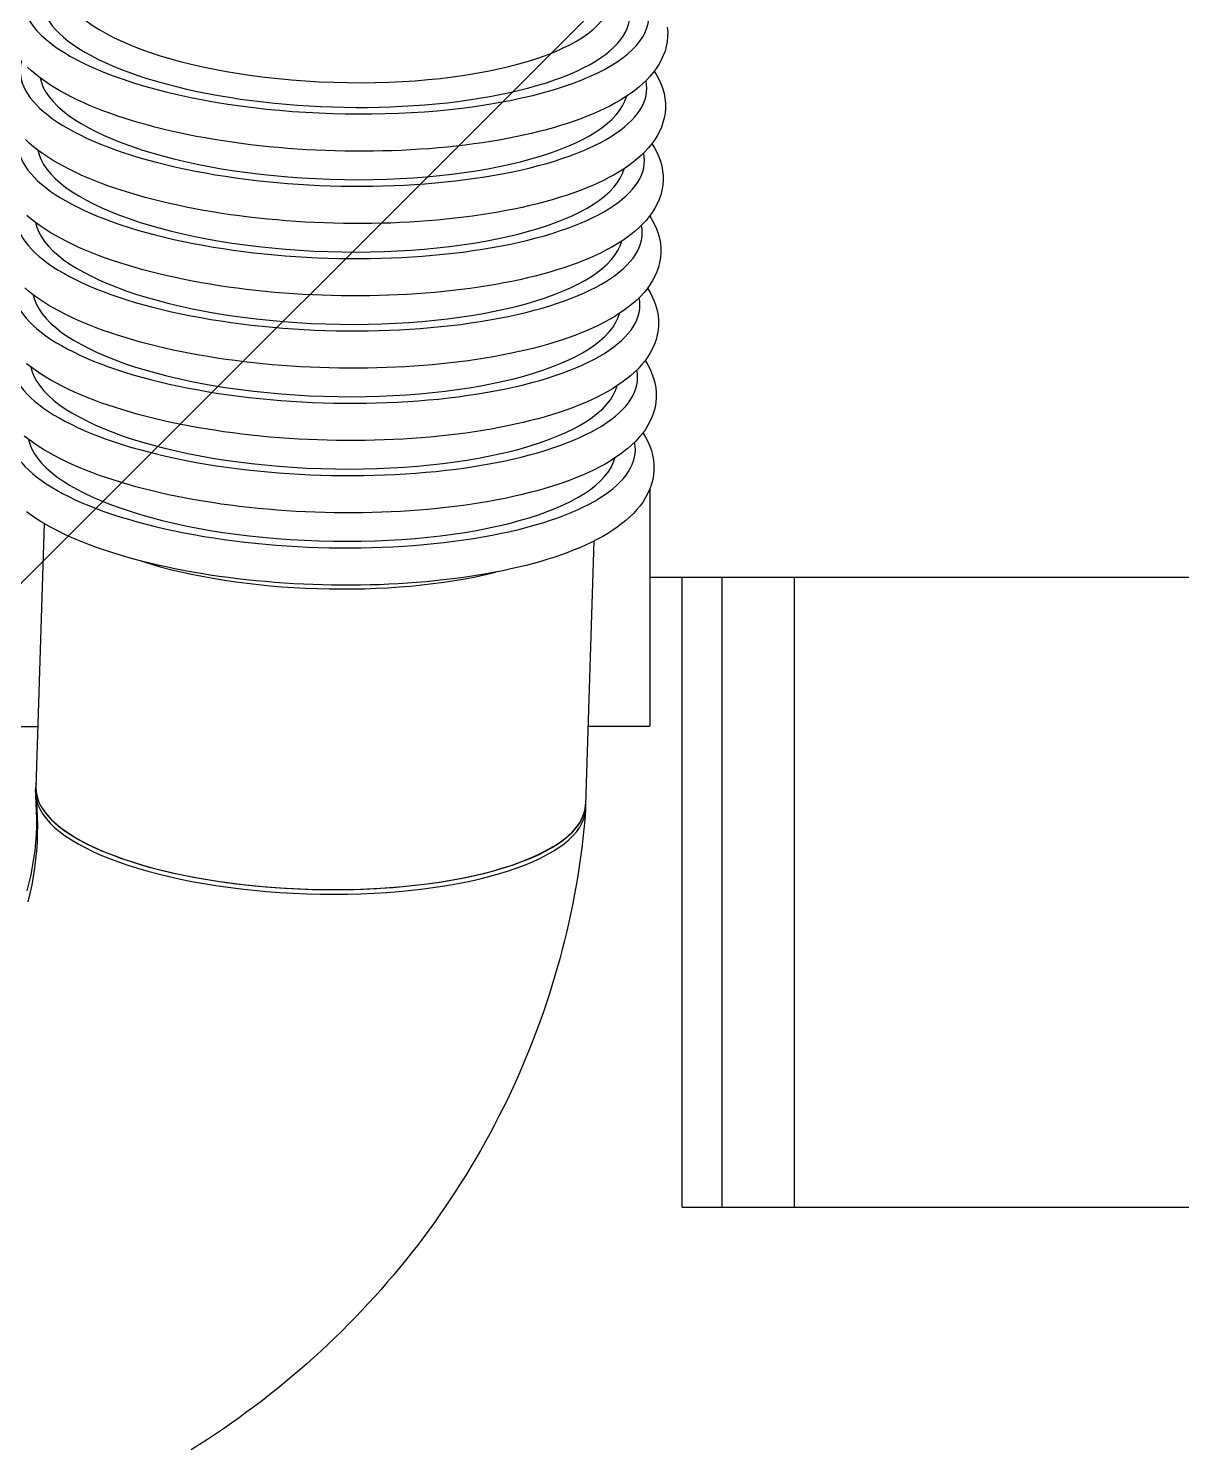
# Model space of a CAD drawing. Header units: millimetres. Extents: x 1084702 to 1166801, y 36632 to 124519.
# Drawn here: x 1103596.7 to 1103836.4, y 47337.5 to 47632.4 of the extents above; entities that cross this region are included whole.
import ezdxf

# ---------------------------------------------------------------- set-up
doc = ezdxf.new("R2010")
doc.units = ezdxf.units.MM
doc.header["$LTSCALE"] = 250
doc.layers.get('0').update_dxf_attribs({"color": 255})
doc.layers.add('%posline', color=240, linetype='Continuous')
doc.layers.add('%symbol', color=1, linetype='Continuous')
doc.styles.add('ROMANS', font='ROMANS.shx', dxfattribs={"height": 100})
doc.dimstyles.new('dott', dxfattribs={"dimscale": 100, "dimtxt": 150, "dimasz": 0.01, "dimexe": 0.5, "dimexo": 1, "dimgap": 1, "dimtad": 1, "dimdsep": 46, "dimtxsty": 'ROMANS', "dimcen": 1.5, "dimclrd": 1, "dimclre": 1, "dimclrt": 2, "dimazin": 2, "dimtfac": 1, "dimtmove": 2, "dimatfit": 3, "dimldrblk": 'DOT', "dimfxl": 1, "dimtvp": 100, "dimtolj": 1, "dimarcsym": 0})

# ---------------------------------------------------------------- blocks, each defined once
blk = doc.blocks.new('_Dot')
at = {"color": 0, "linetype": 'ByBlock', "lineweight": -2}
blk.add_line((-0.5, 0), (-1, 0), dxfattribs=at)
at = {"color": 0, "linetype": 'ByBlock', "const_width": 0.5}
blk.add_lwpolyline([(-0.25, 0, 1), (0.25, 0, 1)], format="xyb", close=True, dxfattribs=at)
blk = doc.blocks.new('GENERATOR-CENTER')
for p, q in [((-1088.33, -199.64), (-1088.25, -200.65)), ((-1088.36, -202.67), (-1088.54, -203.66)), ((-1088.26, -201.66), (-1088.36, -202.67)), ((-1088.25, -200.65), (-1088.26, -201.66)), ((-1089.16, -205.59), (-1089.58, -206.51)), ((-1088.81, -204.64), (-1089.16, -205.59)), ((-1088.54, -203.66), (-1088.81, -204.64)), ((-1220.48, -208.75), (-1221.3, -208)), ((-1219.61, -209.49), (-1220.48, -208.75)), ((-1091.24, -209.09), (-1091.91, -209.89)), ((-1090.63, -208.26), (-1091.24, -209.09)), ((-1091.05, -208.84), (-1090.5, -209.72)), ((-1090.07, -207.4), (-1090.63, -208.26)), ((-1089.58, -206.51), (-1090.07, -207.4)), ((-1218.69, -210.21), (-1219.61, -209.49)), ((-1217.73, -210.9), (-1218.69, -210.21)), ((-1216.72, -211.59), (-1217.73, -210.9)), ((-1215.66, -212.25), (-1216.72, -211.59)), ((-1214.56, -212.9), (-1215.66, -212.25)), ((-1094.24, -212.13), (-1095.11, -212.83)), ((-1093.41, -211.41), (-1094.24, -212.13)), ((-1092.63, -210.66), (-1093.41, -211.41)), ((-1091.91, -209.89), (-1092.63, -210.66)), ((-1090.5, -209.72), (-1090.02, -210.63)), ((-1090.02, -210.63), (-1089.61, -211.56)), ((-1089.61, -211.56), (-1089.27, -212.51)), ((-1213.41, -213.54), (-1214.56, -212.9)), ((-1212.22, -214.16), (-1213.41, -213.54)), ((-1210.99, -214.77), (-1212.22, -214.16)), ((-1209.71, -215.36), (-1210.99, -214.77)), ((-1098.01, -214.79), (-1099.07, -215.4)), ((-1097, -214.16), (-1098.01, -214.79)), ((-1096.03, -213.5), (-1097, -214.16)), ((-1095.11, -212.83), (-1096.03, -213.5)), ((-1089.27, -212.51), (-1089.01, -213.49)), ((-1089.01, -213.49), (-1088.83, -214.48)), ((-1088.83, -214.48), (-1088.74, -215.49)), ((-1208.39, -215.94), (-1209.71, -215.36)), ((-1207.04, -216.5), (-1208.39, -215.94)), ((-1205.64, -217.04), (-1207.04, -216.5)), ((-1204.2, -217.58), (-1205.64, -217.04)), ((-1202.73, -218.09), (-1204.2, -217.58)), ((-1201.22, -218.59), (-1202.73, -218.09)), ((-1105.02, -218.2), (-1106.33, -218.71)), ((-1103.74, -217.68), (-1105.02, -218.2)), ((-1102.51, -217.14), (-1103.74, -217.68)), ((-1101.32, -216.58), (-1102.51, -217.14)), ((-1100.17, -216), (-1101.32, -216.58)), ((-1099.07, -215.4), (-1100.17, -216)), ((-1088.81, -217.52), (-1088.98, -218.51)), ((-1088.73, -216.51), (-1088.81, -217.52)), ((-1088.74, -215.49), (-1088.73, -216.51)), ((-1199.67, -219.08), (-1201.22, -218.59)), ((-1198.09, -219.55), (-1199.67, -219.08)), ((-1196.47, -220), (-1198.09, -219.55)), ((-1194.83, -220.44), (-1196.47, -220)), ((-1193.15, -220.86), (-1194.83, -220.44)), ((-1191.44, -221.27), (-1193.15, -220.86)), ((-1113.5, -220.99), (-1115.05, -221.39)), ((-1112, -220.57), (-1113.5, -220.99)), ((-1110.52, -220.13), (-1112, -220.57)), ((-1109.09, -219.67), (-1110.52, -220.13)), ((-1107.69, -219.2), (-1109.09, -219.67)), ((-1106.33, -218.71), (-1107.69, -219.2)), ((-1089.57, -220.45), (-1089.98, -221.38)), ((-1089.23, -219.49), (-1089.57, -220.45)), ((-1088.98, -218.51), (-1089.23, -219.49)), ((-1220.94, -223.81), (-1221.76, -223.05)), ((-1220.07, -224.54), (-1220.94, -223.81)), ((-1189.71, -221.65), (-1191.44, -221.27)), ((-1187.95, -222.02), (-1189.71, -221.65)), ((-1186.16, -222.37), (-1187.95, -222.02)), ((-1184.35, -222.71), (-1186.16, -222.37)), ((-1182.51, -223.02), (-1184.35, -222.71)), ((-1180.66, -223.32), (-1182.51, -223.02)), ((-1178.78, -223.6), (-1180.66, -223.32)), ((-1176.89, -223.86), (-1178.78, -223.6)), ((-1174.98, -224.1), (-1176.89, -223.86)), ((-1173.06, -224.32), (-1174.98, -224.1)), ((-1128.54, -223.95), (-1130.35, -224.18)), ((-1126.76, -223.69), (-1128.54, -223.95)), ((-1125, -223.42), (-1126.76, -223.69)), ((-1123.27, -223.13), (-1125, -223.42)), ((-1121.56, -222.82), (-1123.27, -223.13)), ((-1119.89, -222.49), (-1121.56, -222.82)), ((-1118.24, -222.14), (-1119.89, -222.49)), ((-1116.63, -221.77), (-1118.24, -222.14)), ((-1115.05, -221.39), (-1116.63, -221.77)), ((-1091.6, -223.98), (-1092.26, -224.79)), ((-1091, -223.15), (-1091.6, -223.98)), ((-1091.52, -223.88), (-1090.98, -224.76)), ((-1090.45, -222.28), (-1091, -223.15)), ((-1089.98, -221.38), (-1090.45, -222.28)), ((-1219.15, -225.26), (-1220.07, -224.54)), ((-1218.18, -225.96), (-1219.15, -225.26)), ((-1217.16, -226.64), (-1218.18, -225.96)), ((-1216.1, -227.31), (-1217.16, -226.64)), ((-1171.13, -224.53), (-1173.06, -224.32)), ((-1169.18, -224.71), (-1171.13, -224.53)), ((-1167.22, -224.87), (-1169.18, -224.71)), ((-1165.26, -225.02), (-1167.22, -224.87)), ((-1163.28, -225.14), (-1165.26, -225.02)), ((-1161.31, -225.25), (-1163.28, -225.14)), ((-1159.33, -225.33), (-1161.31, -225.25)), ((-1157.34, -225.39), (-1159.33, -225.33)), ((-1155.36, -225.44), (-1157.34, -225.39)), ((-1153.38, -225.46), (-1155.36, -225.44)), ((-1151.41, -225.47), (-1153.38, -225.46)), ((-1149.43, -225.45), (-1151.41, -225.47)), ((-1147.47, -225.41), (-1149.43, -225.45)), ((-1145.51, -225.36), (-1147.47, -225.41)), ((-1143.57, -225.28), (-1145.51, -225.36)), ((-1141.63, -225.18), (-1143.57, -225.28)), ((-1139.71, -225.06), (-1141.63, -225.18)), ((-1137.8, -224.93), (-1139.71, -225.06)), ((-1135.91, -224.77), (-1137.8, -224.93)), ((-1134.04, -224.59), (-1135.91, -224.77)), ((-1132.19, -224.4), (-1134.04, -224.59)), ((-1130.35, -224.18), (-1132.19, -224.4)), ((-1094.57, -227.05), (-1095.43, -227.75)), ((-1093.75, -226.32), (-1094.57, -227.05)), ((-1092.98, -225.57), (-1093.75, -226.32)), ((-1092.26, -224.79), (-1092.98, -225.57)), ((-1090.98, -224.76), (-1090.5, -225.66)), ((-1090.5, -225.66), (-1090.09, -226.6)), ((-1090.09, -226.6), (-1089.75, -227.55)), ((-1215, -227.96), (-1216.1, -227.31)), ((-1213.85, -228.6), (-1215, -227.96)), ((-1212.66, -229.22), (-1213.85, -228.6)), ((-1211.42, -229.83), (-1212.66, -229.22)), ((-1210.14, -230.42), (-1211.42, -229.83)), ((-1098.32, -229.73), (-1099.37, -230.34)), ((-1097.31, -229.09), (-1098.32, -229.73)), ((-1096.35, -228.43), (-1097.31, -229.09)), ((-1095.43, -227.75), (-1096.35, -228.43)), ((-1089.75, -227.55), (-1089.49, -228.53)), ((-1089.49, -228.53), (-1089.31, -229.52)), ((-1089.31, -229.52), (-1089.21, -230.53)), ((-1208.82, -231), (-1210.14, -230.42)), ((-1207.46, -231.56), (-1208.82, -231)), ((-1206.05, -232.11), (-1207.46, -231.56)), ((-1204.61, -232.64), (-1206.05, -232.11)), ((-1203.13, -233.16), (-1204.61, -232.64)), ((-1104.03, -232.63), (-1105.3, -233.16)), ((-1102.8, -232.09), (-1104.03, -232.63)), ((-1101.61, -231.53), (-1102.8, -232.09)), ((-1100.47, -230.94), (-1101.61, -231.53)), ((-1099.37, -230.34), (-1100.47, -230.94)), ((-1089.29, -232.55), (-1089.46, -233.55)), ((-1089.21, -231.54), (-1089.29, -232.55)), ((-1089.21, -230.53), (-1089.21, -231.54)), ((-1201.62, -233.66), (-1203.13, -233.16)), ((-1200.07, -234.14), (-1201.62, -233.66)), ((-1198.48, -234.61), (-1200.07, -234.14)), ((-1196.86, -235.07), (-1198.48, -234.61)), ((-1195.21, -235.5), (-1196.86, -235.07)), ((-1193.53, -235.92), (-1195.21, -235.5)), ((-1112.26, -235.54), (-1113.77, -235.97)), ((-1110.79, -235.1), (-1112.26, -235.54)), ((-1109.36, -234.64), (-1110.79, -235.1)), ((-1107.96, -234.17), (-1109.36, -234.64)), ((-1106.61, -233.67), (-1107.96, -234.17)), ((-1105.3, -233.16), (-1106.61, -233.67)), ((-1090.04, -235.49), (-1090.45, -236.42)), ((-1089.71, -234.53), (-1090.04, -235.49)), ((-1089.46, -233.55), (-1089.71, -234.53)), ((-1220.54, -239.58), (-1221.42, -238.84)), ((-1191.82, -236.33), (-1193.53, -235.92)), ((-1190.07, -236.71), (-1191.82, -236.33)), ((-1188.31, -237.08), (-1190.07, -236.71)), ((-1186.52, -237.43), (-1188.31, -237.08)), ((-1184.7, -237.77), (-1186.52, -237.43)), ((-1182.86, -238.08), (-1184.7, -237.77)), ((-1181, -238.38), (-1182.86, -238.08)), ((-1179.12, -238.66), (-1181, -238.38)), ((-1177.23, -238.92), (-1179.12, -238.66)), ((-1127.01, -238.7), (-1128.8, -238.95)), ((-1125.25, -238.42), (-1127.01, -238.7)), ((-1123.52, -238.13), (-1125.25, -238.42)), ((-1121.82, -237.81), (-1123.52, -238.13)), ((-1120.14, -237.48), (-1121.82, -237.81)), ((-1118.5, -237.13), (-1120.14, -237.48)), ((-1116.89, -236.76), (-1118.5, -237.13)), ((-1115.31, -236.37), (-1116.89, -236.76)), ((-1113.77, -235.97), (-1115.31, -236.37)), ((-1091.47, -238.18), (-1092.08, -239.02)), ((-1090.93, -237.32), (-1091.47, -238.18)), ((-1090.45, -236.42), (-1090.93, -237.32)), ((-1219.62, -240.3), (-1220.54, -239.58)), ((-1218.66, -241), (-1219.62, -240.3)), ((-1217.64, -241.68), (-1218.66, -241)), ((-1216.58, -242.35), (-1217.64, -241.68)), ((-1175.31, -239.16), (-1177.23, -238.92)), ((-1173.38, -239.38), (-1175.31, -239.16)), ((-1171.44, -239.58), (-1173.38, -239.38)), ((-1169.49, -239.76), (-1171.44, -239.58)), ((-1167.53, -239.92), (-1169.49, -239.76)), ((-1165.56, -240.07), (-1167.53, -239.92)), ((-1163.58, -240.19), (-1165.56, -240.07)), ((-1161.6, -240.29), (-1163.58, -240.19)), ((-1159.62, -240.37), (-1161.6, -240.29)), ((-1157.63, -240.44), (-1159.62, -240.37)), ((-1155.65, -240.48), (-1157.63, -240.44)), ((-1153.66, -240.5), (-1155.65, -240.48)), ((-1151.68, -240.5), (-1153.66, -240.5)), ((-1149.71, -240.48), (-1151.68, -240.5)), ((-1147.74, -240.45), (-1149.71, -240.48)), ((-1145.78, -240.39), (-1147.74, -240.45)), ((-1143.83, -240.31), (-1145.78, -240.39)), ((-1141.9, -240.21), (-1143.83, -240.31)), ((-1139.97, -240.09), (-1141.9, -240.21)), ((-1138.06, -239.95), (-1139.97, -240.09)), ((-1136.17, -239.79), (-1138.06, -239.95)), ((-1134.3, -239.61), (-1136.17, -239.79)), ((-1132.44, -239.41), (-1134.3, -239.61)), ((-1130.61, -239.19), (-1132.44, -239.41)), ((-1128.8, -238.95), (-1130.61, -239.19)), ((-1094.23, -241.36), (-1095.04, -242.09)), ((-1093.46, -240.61), (-1094.23, -241.36)), ((-1092.74, -239.83), (-1093.46, -240.61)), ((-1092.08, -239.02), (-1092.74, -239.83)), ((-1092, -238.92), (-1091.46, -239.8)), ((-1091.46, -239.8), (-1090.98, -240.7)), ((-1090.98, -240.7), (-1090.57, -241.63)), ((-1090.57, -241.63), (-1090.23, -242.59)), ((-1215.48, -243), (-1216.58, -242.35)), ((-1214.33, -243.64), (-1215.48, -243)), ((-1213.13, -244.26), (-1214.33, -243.64)), ((-1211.89, -244.86), (-1213.13, -244.26)), ((-1097.79, -244.13), (-1098.8, -244.76)), ((-1096.83, -243.47), (-1097.79, -244.13)), ((-1095.91, -242.79), (-1096.83, -243.47)), ((-1095.04, -242.09), (-1095.91, -242.79)), ((-1090.23, -242.59), (-1089.96, -243.57)), ((-1089.96, -243.57), (-1089.78, -244.56)), ((-1089.78, -244.56), (-1089.69, -245.57)), ((-1210.62, -245.46), (-1211.89, -244.86)), ((-1209.29, -246.03), (-1210.62, -245.46)), ((-1207.93, -246.6), (-1209.29, -246.03)), ((-1206.53, -247.14), (-1207.93, -246.6)), ((-1205.09, -247.68), (-1206.53, -247.14)), ((-1203.61, -248.19), (-1205.09, -247.68)), ((-1104.5, -247.67), (-1105.78, -248.2)), ((-1103.27, -247.13), (-1104.5, -247.67)), ((-1102.09, -246.56), (-1103.27, -247.13)), ((-1100.95, -245.98), (-1102.09, -246.56)), ((-1099.85, -245.38), (-1100.95, -245.98)), ((-1098.8, -244.76), (-1099.85, -245.38)), ((-1089.76, -247.59), (-1089.93, -248.59)), ((-1089.68, -246.58), (-1089.76, -247.59)), ((-1089.69, -245.57), (-1089.68, -246.58)), ((-1202.09, -248.69), (-1203.61, -248.19)), ((-1200.54, -249.18), (-1202.09, -248.69)), ((-1198.96, -249.65), (-1200.54, -249.18)), ((-1197.34, -250.1), (-1198.96, -249.65)), ((-1195.69, -250.54), (-1197.34, -250.1)), ((-1194, -250.96), (-1195.69, -250.54)), ((-1112.74, -250.58), (-1114.24, -251)), ((-1111.27, -250.14), (-1112.74, -250.58)), ((-1109.83, -249.68), (-1111.27, -250.14)), ((-1108.44, -249.2), (-1109.83, -249.68)), ((-1107.09, -248.71), (-1108.44, -249.2)), ((-1105.78, -248.2), (-1107.09, -248.71)), ((-1090.52, -250.53), (-1090.93, -251.46)), ((-1090.19, -249.57), (-1090.52, -250.53)), ((-1089.93, -248.59), (-1090.19, -249.57)), ((-1192.29, -251.37), (-1194, -250.96)), ((-1190.55, -251.75), (-1192.29, -251.37)), ((-1188.78, -252.12), (-1190.55, -251.75)), ((-1186.99, -252.47), (-1188.78, -252.12)), ((-1185.18, -252.81), (-1186.99, -252.47)), ((-1183.34, -253.12), (-1185.18, -252.81)), ((-1181.48, -253.42), (-1183.34, -253.12)), ((-1179.6, -253.7), (-1181.48, -253.42)), ((-1125.73, -253.46), (-1127.49, -253.74)), ((-1124, -253.16), (-1125.73, -253.46)), ((-1122.29, -252.85), (-1124, -253.16)), ((-1120.62, -252.52), (-1122.29, -252.85)), ((-1118.98, -252.17), (-1120.62, -252.52)), ((-1117.36, -251.8), (-1118.98, -252.17)), ((-1115.79, -251.41), (-1117.36, -251.8)), ((-1114.24, -251), (-1115.79, -251.41)), ((-1091.95, -253.22), (-1092.55, -254.06)), ((-1091.41, -252.35), (-1091.95, -253.22)), ((-1090.93, -251.46), (-1091.41, -252.35)), ((-1221.02, -254.62), (-1221.89, -253.88)), ((-1220.1, -255.34), (-1221.02, -254.62)), ((-1219.13, -256.04), (-1220.1, -255.34)), ((-1218.12, -256.72), (-1219.13, -256.04)), ((-1177.7, -253.95), (-1179.6, -253.7)), ((-1175.79, -254.2), (-1177.7, -253.95)), ((-1173.86, -254.42), (-1175.79, -254.2)), ((-1171.92, -254.62), (-1173.86, -254.42)), ((-1169.97, -254.8), (-1171.92, -254.62)), ((-1168.01, -254.96), (-1169.97, -254.8)), ((-1166.04, -255.1), (-1168.01, -254.96)), ((-1164.06, -255.23), (-1166.04, -255.1)), ((-1162.08, -255.33), (-1164.06, -255.23)), ((-1160.09, -255.41), (-1162.08, -255.33)), ((-1158.11, -255.48), (-1160.09, -255.41)), ((-1156.12, -255.52), (-1158.11, -255.48)), ((-1154.14, -255.54), (-1156.12, -255.52)), ((-1152.16, -255.54), (-1154.14, -255.54)), ((-1150.18, -255.52), (-1152.16, -255.54)), ((-1148.22, -255.48), (-1150.18, -255.52)), ((-1146.26, -255.42), (-1148.22, -255.48)), ((-1144.31, -255.35), (-1146.26, -255.42)), ((-1142.37, -255.25), (-1144.31, -255.35)), ((-1140.45, -255.13), (-1142.37, -255.25)), ((-1138.54, -254.99), (-1140.45, -255.13)), ((-1136.65, -254.83), (-1138.54, -254.99)), ((-1134.77, -254.65), (-1136.65, -254.83)), ((-1132.92, -254.45), (-1134.77, -254.65)), ((-1131.09, -254.23), (-1132.92, -254.45)), ((-1129.28, -253.99), (-1131.09, -254.23)), ((-1127.49, -253.74), (-1129.28, -253.99)), ((-1094.7, -256.4), (-1095.52, -257.12)), ((-1093.93, -255.65), (-1094.7, -256.4)), ((-1093.22, -254.87), (-1093.93, -255.65)), ((-1092.55, -254.06), (-1093.22, -254.87)), ((-1092.48, -253.96), (-1091.93, -254.83)), ((-1091.93, -254.83), (-1091.45, -255.74)), ((-1091.45, -255.74), (-1091.04, -256.67)), ((-1217.06, -257.39), (-1218.12, -256.72)), ((-1215.95, -258.04), (-1217.06, -257.39)), ((-1214.8, -258.67), (-1215.95, -258.04)), ((-1213.61, -259.3), (-1214.8, -258.67)), ((-1212.37, -259.9), (-1213.61, -259.3)), ((-1098.26, -259.16), (-1099.27, -259.8)), ((-1097.3, -258.51), (-1098.26, -259.16)), ((-1096.39, -257.83), (-1097.3, -258.51)), ((-1095.52, -257.12), (-1096.39, -257.83)), ((-1091.04, -256.67), (-1090.7, -257.63)), ((-1090.7, -257.63), (-1090.44, -258.6)), ((-1090.44, -258.6), (-1090.26, -259.6)), ((-1211.09, -260.49), (-1212.37, -259.9)), ((-1209.77, -261.07), (-1211.09, -260.49)), ((-1208.41, -261.63), (-1209.77, -261.07)), ((-1207.01, -262.18), (-1208.41, -261.63)), ((-1205.57, -262.71), (-1207.01, -262.18)), ((-1103.75, -262.16), (-1104.98, -262.71)), ((-1102.57, -261.6), (-1103.75, -262.16)), ((-1101.42, -261.02), (-1102.57, -261.6)), ((-1100.32, -260.42), (-1101.42, -261.02)), ((-1099.27, -259.8), (-1100.32, -260.42)), ((-1090.26, -259.6), (-1090.16, -260.61)), ((-1090.16, -261.62), (-1090.24, -262.63)), ((-1090.16, -260.61), (-1090.16, -261.62)), ((-1204.09, -263.23), (-1205.57, -262.71)), ((-1202.57, -263.73), (-1204.09, -263.23)), ((-1201.02, -264.22), (-1202.57, -263.73)), ((-1199.43, -264.69), (-1201.02, -264.22)), ((-1197.81, -265.14), (-1199.43, -264.69)), ((-1196.16, -265.58), (-1197.81, -265.14)), ((-1111.74, -265.18), (-1113.21, -265.62)), ((-1110.31, -264.72), (-1111.74, -265.18)), ((-1108.92, -264.24), (-1110.31, -264.72)), ((-1107.56, -263.75), (-1108.92, -264.24)), ((-1106.25, -263.24), (-1107.56, -263.75)), ((-1104.98, -262.71), (-1106.25, -263.24)), ((-1090.66, -264.61), (-1091, -265.56)), ((-1090.41, -263.63), (-1090.66, -264.61)), ((-1090.24, -262.63), (-1090.41, -263.63)), ((-1194.48, -266), (-1196.16, -265.58)), ((-1192.77, -266.4), (-1194.48, -266)), ((-1191.03, -266.79), (-1192.77, -266.4)), ((-1189.26, -267.16), (-1191.03, -266.79)), ((-1187.47, -267.51), (-1189.26, -267.16)), ((-1185.65, -267.84), (-1187.47, -267.51)), ((-1183.81, -268.16), (-1185.65, -267.84)), ((-1181.95, -268.46), (-1183.81, -268.16)), ((-1124.47, -268.2), (-1126.21, -268.5)), ((-1122.77, -267.89), (-1124.47, -268.2)), ((-1121.09, -267.55), (-1122.77, -267.89)), ((-1119.45, -267.2), (-1121.09, -267.55)), ((-1117.84, -266.83), (-1119.45, -267.2)), ((-1116.26, -266.45), (-1117.84, -266.83)), ((-1114.72, -266.04), (-1116.26, -266.45)), ((-1113.21, -265.62), (-1114.72, -266.04)), ((-1092.43, -268.26), (-1093.03, -269.1)), ((-1091.88, -267.39), (-1092.43, -268.26)), ((-1091.4, -266.49), (-1091.88, -267.39)), ((-1091, -265.56), (-1091.4, -266.49)), ((-1220.58, -270.37), (-1221.5, -269.66)), ((-1219.61, -271.07), (-1220.58, -270.37)), ((-1218.59, -271.76), (-1219.61, -271.07)), ((-1180.07, -268.73), (-1181.95, -268.46)), ((-1178.18, -268.99), (-1180.07, -268.73)), ((-1176.26, -269.23), (-1178.18, -268.99)), ((-1174.34, -269.45), (-1176.26, -269.23)), ((-1172.4, -269.66), (-1174.34, -269.45)), ((-1170.44, -269.84), (-1172.4, -269.66)), ((-1168.48, -270), (-1170.44, -269.84)), ((-1166.51, -270.14), (-1168.48, -270)), ((-1164.54, -270.27), (-1166.51, -270.14)), ((-1162.55, -270.37), (-1164.54, -270.27)), ((-1160.57, -270.45), (-1162.55, -270.37)), ((-1158.58, -270.51), (-1160.57, -270.45)), ((-1156.6, -270.56), (-1158.58, -270.51)), ((-1154.62, -270.58), (-1156.6, -270.56)), ((-1152.64, -270.58), (-1154.62, -270.58)), ((-1150.66, -270.56), (-1152.64, -270.58)), ((-1148.69, -270.52), (-1150.66, -270.56)), ((-1146.73, -270.46), (-1148.69, -270.52)), ((-1144.78, -270.38), (-1146.73, -270.46)), ((-1142.85, -270.28), (-1144.78, -270.38)), ((-1140.92, -270.16), (-1142.85, -270.28)), ((-1139.02, -270.02), (-1140.92, -270.16)), ((-1137.12, -269.87), (-1139.02, -270.02)), ((-1135.25, -269.69), (-1137.12, -269.87)), ((-1133.4, -269.49), (-1135.25, -269.69)), ((-1131.56, -269.27), (-1133.4, -269.49)), ((-1129.75, -269.03), (-1131.56, -269.27)), ((-1127.97, -268.77), (-1129.75, -269.03)), ((-1126.21, -268.5), (-1127.97, -268.77)), ((-1094.41, -270.68), (-1095.18, -271.43)), ((-1093.69, -269.9), (-1094.41, -270.68)), ((-1093.03, -269.1), (-1093.69, -269.9)), ((-1092.95, -268.99), (-1092.41, -269.87)), ((-1092.41, -269.87), (-1091.93, -270.78)), ((-1091.93, -270.78), (-1091.52, -271.71)), ((-1217.53, -272.42), (-1218.59, -271.76)), ((-1216.43, -273.08), (-1217.53, -272.42)), ((-1215.28, -273.71), (-1216.43, -273.08)), ((-1214.08, -274.33), (-1215.28, -273.71)), ((-1098.74, -274.2), (-1099.75, -274.84)), ((-1097.78, -273.54), (-1098.74, -274.2)), ((-1096.86, -272.86), (-1097.78, -273.54)), ((-1096, -272.16), (-1096.86, -272.86)), ((-1095.18, -271.43), (-1096, -272.16)), ((-1091.52, -271.71), (-1091.18, -272.66)), ((-1091.18, -272.66), (-1090.92, -273.64)), ((-1090.92, -273.64), (-1090.73, -274.64)), ((-1212.85, -274.94), (-1214.08, -274.33)), ((-1211.57, -275.53), (-1212.85, -274.94)), ((-1210.25, -276.11), (-1211.57, -275.53)), ((-1208.88, -276.67), (-1210.25, -276.11)), ((-1207.48, -277.22), (-1208.88, -276.67)), ((-1103.04, -276.64), (-1104.23, -277.2)), ((-1101.9, -276.06), (-1103.04, -276.64)), ((-1100.8, -275.46), (-1101.9, -276.06)), ((-1099.75, -274.84), (-1100.8, -275.46)), ((-1090.73, -274.64), (-1090.64, -275.64)), ((-1090.63, -276.66), (-1090.72, -277.67)), ((-1090.64, -275.64), (-1090.63, -276.66)), ((-1206.04, -277.75), (-1207.48, -277.22)), ((-1204.56, -278.27), (-1206.04, -277.75)), ((-1203.05, -278.77), (-1204.56, -278.27)), ((-1201.5, -279.26), (-1203.05, -278.77)), ((-1199.91, -279.73), (-1201.5, -279.26)), ((-1198.29, -280.18), (-1199.91, -279.73)), ((-1110.79, -279.76), (-1112.22, -280.21)), ((-1109.39, -279.28), (-1110.79, -279.76)), ((-1108.04, -278.79), (-1109.39, -279.28)), ((-1106.73, -278.28), (-1108.04, -278.79)), ((-1105.46, -277.75), (-1106.73, -278.28)), ((-1104.23, -277.2), (-1105.46, -277.75)), ((-1091.14, -279.65), (-1091.47, -280.6)), ((-1090.88, -278.67), (-1091.14, -279.65)), ((-1090.72, -277.67), (-1090.88, -278.67)), ((-1196.64, -280.62), (-1198.29, -280.18)), ((-1194.96, -281.04), (-1196.64, -280.62)), ((-1193.24, -281.44), (-1194.96, -281.04)), ((-1191.5, -281.83), (-1193.24, -281.44)), ((-1189.74, -282.2), (-1191.5, -281.83)), ((-1187.94, -282.55), (-1189.74, -282.2)), ((-1186.13, -282.88), (-1187.94, -282.55)), ((-1184.29, -283.2), (-1186.13, -282.88)), ((-1123.25, -282.93), (-1124.95, -283.24)), ((-1121.57, -282.59), (-1123.25, -282.93)), ((-1119.93, -282.24), (-1121.57, -282.59)), ((-1118.32, -281.87), (-1119.93, -282.24)), ((-1116.74, -281.48), (-1118.32, -281.87)), ((-1115.2, -281.08), (-1116.74, -281.48)), ((-1113.69, -280.66), (-1115.2, -281.08)), ((-1112.22, -280.21), (-1113.69, -280.66)), ((-1092.36, -282.43), (-1092.9, -283.3)), ((-1091.88, -281.53), (-1092.36, -282.43)), ((-1091.47, -280.6), (-1091.88, -281.53)), ((-1221.05, -285.41), (-1221.97, -284.69)), ((-1220.08, -286.11), (-1221.05, -285.41)), ((-1182.43, -283.49), (-1184.29, -283.2)), ((-1180.55, -283.77), (-1182.43, -283.49)), ((-1178.65, -284.03), (-1180.55, -283.77)), ((-1176.74, -284.27), (-1178.65, -284.03)), ((-1174.81, -284.49), (-1176.74, -284.27)), ((-1172.87, -284.69), (-1174.81, -284.49)), ((-1170.92, -284.88), (-1172.87, -284.69)), ((-1168.96, -285.04), (-1170.92, -284.88)), ((-1166.99, -285.18), (-1168.96, -285.04)), ((-1165.01, -285.3), (-1166.99, -285.18)), ((-1163.03, -285.41), (-1165.01, -285.3)), ((-1161.05, -285.49), (-1163.03, -285.41)), ((-1159.06, -285.55), (-1161.05, -285.49)), ((-1157.08, -285.59), (-1159.06, -285.55)), ((-1155.09, -285.62), (-1157.08, -285.59)), ((-1153.11, -285.62), (-1155.09, -285.62)), ((-1151.14, -285.6), (-1153.11, -285.62)), ((-1149.17, -285.56), (-1151.14, -285.6)), ((-1147.21, -285.5), (-1149.17, -285.56)), ((-1145.26, -285.42), (-1147.21, -285.5)), ((-1143.32, -285.32), (-1145.26, -285.42)), ((-1141.4, -285.2), (-1143.32, -285.32)), ((-1139.49, -285.06), (-1141.4, -285.2)), ((-1137.6, -284.9), (-1139.49, -285.06)), ((-1135.73, -284.72), (-1137.6, -284.9)), ((-1133.87, -284.52), (-1135.73, -284.72)), ((-1132.04, -284.31), (-1133.87, -284.52)), ((-1130.23, -284.07), (-1132.04, -284.31)), ((-1128.44, -283.81), (-1130.23, -284.07)), ((-1126.68, -283.53), (-1128.44, -283.81)), ((-1124.95, -283.24), (-1126.68, -283.53)), ((-1094.89, -285.72), (-1095.65, -286.47)), ((-1094.17, -284.94), (-1094.89, -285.72)), ((-1093.51, -284.13), (-1094.17, -284.94)), ((-1092.9, -283.3), (-1093.51, -284.13)), ((-1093.43, -284.03), (-1092.89, -284.91)), ((-1092.89, -284.91), (-1092.41, -285.82)), ((-1092.41, -285.82), (-1091.99, -286.75)), ((-1219.07, -286.79), (-1220.08, -286.11)), ((-1218.01, -287.46), (-1219.07, -286.79)), ((-1216.9, -288.11), (-1218.01, -287.46)), ((-1215.75, -288.75), (-1216.9, -288.11)), ((-1214.56, -289.37), (-1215.75, -288.75)), ((-1098.25, -288.58), (-1099.22, -289.24)), ((-1097.34, -287.9), (-1098.25, -288.58)), ((-1096.47, -287.2), (-1097.34, -287.9)), ((-1095.65, -286.47), (-1096.47, -287.2)), ((-1091.99, -286.75), (-1091.65, -287.7)), ((-1091.65, -287.7), (-1091.39, -288.68)), ((-1091.39, -288.68), (-1091.21, -289.67)), ((-1213.32, -289.98), (-1214.56, -289.37)), ((-1212.04, -290.57), (-1213.32, -289.98)), ((-1210.72, -291.15), (-1212.04, -290.57)), ((-1209.36, -291.71), (-1210.72, -291.15)), ((-1207.96, -292.26), (-1209.36, -291.71)), ((-1103.52, -291.68), (-1104.7, -292.24)), ((-1102.38, -291.1), (-1103.52, -291.68)), ((-1101.28, -290.5), (-1102.38, -291.1)), ((-1100.22, -289.88), (-1101.28, -290.5)), ((-1099.22, -289.24), (-1100.22, -289.88)), ((-1091.21, -289.67), (-1091.12, -290.68)), ((-1091.11, -291.7), (-1091.19, -292.71)), ((-1091.12, -290.68), (-1091.11, -291.7)), ((-1206.52, -292.79), (-1207.96, -292.26)), ((-1205.04, -293.31), (-1206.52, -292.79)), ((-1203.52, -293.81), (-1205.04, -293.31)), ((-1201.97, -294.29), (-1203.52, -293.81)), ((-1200.39, -294.76), (-1201.97, -294.29)), ((-1198.77, -295.22), (-1200.39, -294.76)), ((-1111.26, -294.79), (-1112.7, -295.25)), ((-1109.87, -294.32), (-1111.26, -294.79)), ((-1108.52, -293.83), (-1109.87, -294.32)), ((-1107.2, -293.31), (-1108.52, -293.83)), ((-1105.93, -292.79), (-1107.2, -293.31)), ((-1104.7, -292.24), (-1105.93, -292.79)), ((-1091.61, -294.68), (-1091.95, -295.64)), ((-1091.36, -293.7), (-1091.61, -294.68)), ((-1091.19, -292.71), (-1091.36, -293.7)), ((-1197.11, -295.66), (-1198.77, -295.22)), ((-1195.43, -296.08), (-1197.11, -295.66)), ((-1193.72, -296.48), (-1195.43, -296.08)), ((-1191.98, -296.87), (-1193.72, -296.48)), ((-1190.21, -297.24), (-1191.98, -296.87)), ((-1188.42, -297.59), (-1190.21, -297.24)), ((-1186.6, -297.92), (-1188.42, -297.59)), ((-1122.05, -297.63), (-1123.72, -297.96)), ((-1120.4, -297.28), (-1122.05, -297.63)), ((-1118.79, -296.91), (-1120.4, -297.28)), ((-1117.22, -296.52), (-1118.79, -296.91)), ((-1115.67, -296.12), (-1117.22, -296.52)), ((-1114.17, -295.69), (-1115.67, -296.12)), ((-1112.7, -295.25), (-1114.17, -295.69)), ((-1092.84, -297.47), (-1093.38, -298.34)), ((-1092.36, -296.57), (-1092.84, -297.47)), ((-1091.95, -295.64), (-1092.36, -296.57)), ((-1092, -295.76), (-1092, -345)), ((-1220.56, -301.15), (-1221.53, -300.45)), ((-1184.77, -298.23), (-1186.6, -297.92)), ((-1182.91, -298.53), (-1184.77, -298.23)), ((-1181.03, -298.81), (-1182.91, -298.53)), ((-1179.13, -299.07), (-1181.03, -298.81)), ((-1177.22, -299.31), (-1179.13, -299.07)), ((-1175.29, -299.53), (-1177.22, -299.31)), ((-1173.35, -299.73), (-1175.29, -299.53)), ((-1171.4, -299.91), (-1173.35, -299.73)), ((-1169.43, -300.08), (-1171.4, -299.91)), ((-1167.46, -300.22), (-1169.43, -300.08)), ((-1165.49, -300.34), (-1167.46, -300.22)), ((-1163.51, -300.44), (-1165.49, -300.34)), ((-1161.52, -300.53), (-1163.51, -300.44)), ((-1159.54, -300.59), (-1161.52, -300.53)), ((-1157.55, -300.63), (-1159.54, -300.59)), ((-1155.57, -300.65), (-1157.55, -300.63)), ((-1153.59, -300.65), (-1155.57, -300.65)), ((-1151.61, -300.64), (-1153.59, -300.65)), ((-1149.65, -300.6), (-1151.61, -300.64)), ((-1147.69, -300.54), (-1149.65, -300.6)), ((-1145.74, -300.46), (-1147.69, -300.54)), ((-1143.8, -300.36), (-1145.74, -300.46)), ((-1141.88, -300.24), (-1143.8, -300.36)), ((-1139.97, -300.1), (-1141.88, -300.24)), ((-1138.08, -299.94), (-1139.97, -300.1)), ((-1136.2, -299.76), (-1138.08, -299.94)), ((-1134.35, -299.56), (-1136.2, -299.76)), ((-1132.52, -299.34), (-1134.35, -299.56)), ((-1130.71, -299.11), (-1132.52, -299.34)), ((-1128.92, -298.85), (-1130.71, -299.11)), ((-1127.16, -298.57), (-1128.92, -298.85)), ((-1125.43, -298.28), (-1127.16, -298.57)), ((-1123.72, -297.96), (-1125.43, -298.28)), ((-1095.36, -300.76), (-1096.13, -301.51)), ((-1094.65, -299.98), (-1095.36, -300.76)), ((-1093.98, -299.17), (-1094.65, -299.98)), ((-1093.38, -298.34), (-1093.98, -299.17)), ((-1219.55, -301.83), (-1220.56, -301.15)), ((-1217.83, -302.89), (-1219.56, -357.65)), ((-1218.49, -302.5), (-1219.55, -301.83)), ((-1217.38, -303.15), (-1218.49, -302.5)), ((-1216.23, -303.79), (-1217.38, -303.15)), ((-1098.73, -303.62), (-1099.69, -304.28)), ((-1097.82, -302.94), (-1098.73, -303.62)), ((-1096.95, -302.24), (-1097.82, -302.94)), ((-1096.13, -301.51), (-1096.95, -302.24)), ((-1215.04, -304.41), (-1216.23, -303.79)), ((-1213.8, -305.02), (-1215.04, -304.41)), ((-1212.52, -305.61), (-1213.8, -305.02)), ((-1211.2, -306.19), (-1212.52, -305.61)), ((-1209.84, -306.75), (-1211.2, -306.19)), ((-1103.58, -306.51), (-1105.32, -361.27)), ((-1102.85, -306.13), (-1103.99, -306.72)), ((-1101.75, -305.53), (-1102.85, -306.13)), ((-1100.7, -304.92), (-1101.75, -305.53)), ((-1099.69, -304.28), (-1100.7, -304.92)), ((-1208.44, -307.3), (-1209.84, -306.75)), ((-1206.99, -307.83), (-1208.44, -307.3)), ((-1205.52, -308.34), (-1206.99, -307.83)), ((-1204, -308.85), (-1205.52, -308.34)), ((-1202.45, -309.33), (-1204, -308.85)), ((-1200.86, -309.8), (-1202.45, -309.33)), ((-1110.35, -309.36), (-1111.74, -309.83)), ((-1108.99, -308.86), (-1110.35, -309.36)), ((-1107.68, -308.35), (-1108.99, -308.86)), ((-1106.41, -307.82), (-1107.68, -308.35)), ((-1105.18, -307.28), (-1106.41, -307.82)), ((-1103.99, -306.72), (-1105.18, -307.28)), ((-1199.24, -310.26), (-1200.86, -309.8)), ((-1197.59, -310.69), (-1199.24, -310.26)), ((-1195.91, -311.11), (-1197.59, -310.69)), ((-1194.2, -311.52), (-1195.91, -311.11)), ((-1192.46, -311.9), (-1194.2, -311.52)), ((-1190.69, -312.27), (-1192.46, -311.9)), ((-1188.9, -312.62), (-1190.69, -312.27)), ((-1120.88, -312.32), (-1122.52, -312.67)), ((-1119.27, -311.95), (-1120.88, -312.32)), ((-1117.69, -311.56), (-1119.27, -311.95)), ((-1116.15, -311.15), (-1117.69, -311.56)), ((-1114.64, -310.73), (-1116.15, -311.15)), ((-1113.17, -310.29), (-1114.64, -310.73)), ((-1111.74, -309.83), (-1113.17, -310.29)), ((-1187.08, -312.96), (-1188.9, -312.62)), ((-1185.24, -313.27), (-1187.08, -312.96)), ((-1183.38, -313.57), (-1185.24, -313.27)), ((-1181.5, -313.85), (-1183.38, -313.57)), ((-1179.61, -314.11), (-1181.5, -313.85)), ((-1177.69, -314.35), (-1179.61, -314.11)), ((-1175.77, -314.57), (-1177.69, -314.35)), ((-1173.83, -314.77), (-1175.77, -314.57)), ((-1171.87, -314.95), (-1173.83, -314.77)), ((-1169.91, -315.11), (-1171.87, -314.95)), ((-1167.94, -315.26), (-1169.91, -315.11)), ((-1165.96, -315.38), (-1167.94, -315.26)), ((-1163.98, -315.48), (-1165.96, -315.38)), ((-1162, -315.56), (-1163.98, -315.48)), ((-1146.21, -315.5), (-1148.16, -315.58)), ((-1144.28, -315.4), (-1146.21, -315.5)), ((-1142.35, -315.28), (-1144.28, -315.4)), ((-1140.44, -315.14), (-1142.35, -315.28)), ((-1138.55, -314.98), (-1140.44, -315.14)), ((-1136.68, -314.8), (-1138.55, -314.98)), ((-1134.82, -314.6), (-1136.68, -314.8)), ((-1132.99, -314.38), (-1134.82, -314.6)), ((-1131.18, -314.14), (-1132.99, -314.38)), ((-1129.4, -313.89), (-1131.18, -314.14)), ((-1127.64, -313.61), (-1129.4, -313.89)), ((-1125.9, -313.32), (-1127.64, -313.61)), ((-1124.2, -313), (-1125.9, -313.32)), ((-1122.52, -312.67), (-1124.2, -313)), ((-1092, -314), (-272, -314)), ((-1085.25, -445), (-1085.25, -314)), ((-1077, -314), (-1077, -445)), ((-1062, -314), (-1062, -445)), ((-1160.01, -315.63), (-1162, -315.56)), ((-1158.03, -315.67), (-1160.01, -315.63)), ((-1156.04, -315.69), (-1158.03, -315.67)), ((-1154.06, -315.69), (-1156.04, -315.69)), ((-1152.09, -315.67), (-1154.06, -315.69)), ((-1150.12, -315.64), (-1152.09, -315.67)), ((-1148.16, -315.58), (-1150.12, -315.64)), ((-1104.8, -345), (-1092, -345)), ((-1325.61, -345.07), (-1219.16, -345.07)), ((-1219.64, -358.59), (-1219.61, -357.65)), ((-1219.49, -361.03), (-1219.61, -359.43)), ((-1219.41, -362.64), (-1219.49, -361.03)), ((-1219.31, -362.13), (-1219.45, -360.4)), ((-1219.38, -364.27), (-1219.41, -362.64)), ((-1219.22, -363.88), (-1219.31, -362.13)), ((-1105.32, -362.53), (-1105.48, -364.47)), ((-1105.3, -362.21), (-1105.27, -361.27)), ((-1219.4, -365.9), (-1219.38, -364.27)), ((-1219.19, -365.63), (-1219.22, -363.88)), ((-1219.2, -367.38), (-1219.19, -365.63)), ((-1105.48, -364.47), (-1105.67, -366.41)), ((-1219.58, -369.2), (-1219.47, -367.55)), ((-1219.47, -367.55), (-1219.4, -365.9)), ((-1219.26, -369.15), (-1219.2, -367.38)), ((-1105.88, -368.35), (-1106.12, -370.29)), ((-1105.67, -366.41), (-1105.88, -368.35)), ((-1219.97, -372.53), (-1219.75, -370.87)), ((-1219.75, -370.87), (-1219.58, -369.2)), ((-1219.55, -372.68), (-1219.38, -370.91)), ((-1219.38, -370.91), (-1219.26, -369.15)), ((-1106.12, -370.29), (-1106.37, -372.22)), ((-1220.56, -375.88), (-1220.24, -374.21)), ((-1220.24, -374.21), (-1219.97, -372.53)), ((-1220.04, -376.23), (-1219.77, -374.46)), ((-1219.77, -374.46), (-1219.55, -372.68)), ((-1106.65, -374.16), (-1106.96, -376.1)), ((-1106.37, -372.22), (-1106.65, -374.16)), ((-1220.93, -377.55), (-1220.56, -375.88)), ((-1220.37, -378), (-1220.04, -376.23)), ((-1106.96, -376.1), (-1107.28, -378.03)), ((-1221.35, -379.22), (-1220.93, -377.55)), ((-1221.17, -381.54), (-1220.75, -379.77)), ((-1220.75, -379.77), (-1220.37, -378)), ((-1107.63, -379.96), (-1108, -381.88)), ((-1107.28, -378.03), (-1107.63, -379.96)), ((-1108, -381.88), (-1108.39, -383.8)), ((-1108.81, -385.72), (-1109.24, -387.64)), ((-1108.39, -383.8), (-1108.81, -385.72)), ((-1109.24, -387.64), (-1109.7, -389.55)), ((-1110.18, -391.45), (-1110.69, -393.35)), ((-1109.7, -389.55), (-1110.18, -391.45)), ((-1110.69, -393.35), (-1111.21, -395.24)), ((-1111.76, -397.13), (-1112.33, -399.01)), ((-1111.21, -395.24), (-1111.76, -397.13)), ((-1112.92, -400.89), (-1113.53, -402.75)), ((-1112.33, -399.01), (-1112.92, -400.89)), ((-1113.53, -402.75), (-1114.16, -404.61)), ((-1114.81, -406.46), (-1115.49, -408.31)), ((-1114.16, -404.61), (-1114.81, -406.46)), ((-1115.49, -408.31), (-1116.18, -410.14)), ((-1116.9, -411.97), (-1117.64, -413.78)), ((-1116.18, -410.14), (-1116.9, -411.97)), ((-1118.4, -415.59), (-1119.18, -417.39)), ((-1117.64, -413.78), (-1118.4, -415.59)), ((-1119.18, -417.39), (-1119.98, -419.18)), ((-1120.8, -420.96), (-1121.64, -422.73)), ((-1119.98, -419.18), (-1120.8, -420.96)), ((-1122.51, -424.5), (-1123.39, -426.25)), ((-1121.64, -422.73), (-1122.51, -424.5)), ((-1123.39, -426.25), (-1124.3, -428)), ((-1125.23, -429.74), (-1126.18, -431.47)), ((-1124.3, -428), (-1125.23, -429.74)), ((-1127.15, -433.19), (-1128.14, -434.9)), ((-1126.18, -431.47), (-1127.15, -433.19)), ((-1128.14, -434.9), (-1129.15, -436.6)), ((-1130.17, -438.29), (-1131.22, -439.97)), ((-1129.15, -436.6), (-1130.17, -438.29)), ((-1132.29, -441.63), (-1133.38, -443.29)), ((-1131.22, -439.97), (-1132.29, -441.63)), ((-1134.48, -444.93), (-1135.61, -446.56)), ((-1133.38, -443.29), (-1134.48, -444.93)), ((-1085.25, -445), (-282.75, -445)), ((-1136.75, -448.18), (-1137.91, -449.78)), ((-1135.61, -446.56), (-1136.75, -448.18)), ((-1137.91, -449.78), (-1139.09, -451.38)), ((-1140.28, -452.95), (-1141.5, -454.52)), ((-1139.09, -451.38), (-1140.28, -452.95)), ((-1142.73, -456.07), (-1143.98, -457.6)), ((-1141.5, -454.52), (-1142.73, -456.07)), ((-1145.25, -459.13), (-1146.53, -460.63)), ((-1143.98, -457.6), (-1145.25, -459.13)), ((-1147.83, -462.12), (-1149.14, -463.6)), ((-1146.53, -460.63), (-1147.83, -462.12)), ((-1150.48, -465.06), (-1151.83, -466.5)), ((-1149.14, -463.6), (-1150.48, -465.06)), ((-1153.2, -467.94), (-1154.59, -469.36)), ((-1151.83, -466.5), (-1153.2, -467.94)), ((-1155.99, -470.76), (-1157.41, -472.15)), ((-1154.59, -469.36), (-1155.99, -470.76)), ((-1158.85, -473.52), (-1160.3, -474.88)), ((-1157.41, -472.15), (-1158.85, -473.52)), ((-1163.26, -477.56), (-1164.77, -478.87)), ((-1161.78, -476.23), (-1163.26, -477.56)), ((-1160.3, -474.88), (-1161.78, -476.23)), ((-1166.28, -480.16), (-1167.82, -481.44)), ((-1164.77, -478.87), (-1166.28, -480.16)), ((-1169.36, -482.71), (-1170.93, -483.96)), ((-1167.82, -481.44), (-1169.36, -482.71)), ((-1174.09, -486.4), (-1175.69, -487.59)), ((-1172.5, -485.19), (-1174.09, -486.4)), ((-1170.93, -483.96), (-1172.5, -485.19)), ((-1177.31, -488.77), (-1178.94, -489.93)), ((-1175.69, -487.59), (-1177.31, -488.77)), ((-1182.24, -492.19), (-1183.9, -493.29)), ((-1180.58, -491.07), (-1182.24, -492.19)), ((-1178.94, -489.93), (-1180.58, -491.07)), ((-1185.58, -494.38), (-1187.27, -495.44)), ((-1183.9, -493.29), (-1185.58, -494.38))]:
    blk.add_line(p, q)
for centre, major_axis, start_param, end_param in [((-1157.25, -195.46), (65.12, -2.06), 2.640766, 6.784012), ((-1157.25, -195.46), (61.12, -1.94), 2.777827, 6.646951), ((-1157.13, -191.7), (57.12, -1.81), 3.141593, 6.283185), ((-1157.72, -210.49), (65.12, -2.06), 3.061809, 6.362969), ((-1157.72, -210.49), (61.12, -1.94), 3.22005, 6.204728), ((-1158.2, -225.53), (65.12, -2.06), 3.061809, 6.362969), ((-1158.2, -225.53), (61.12, -1.94), 3.22005, 6.204728), ((-1158.67, -240.57), (65.12, -2.06), 3.061809, 6.362969), ((-1158.67, -240.57), (61.12, -1.94), 3.22005, 6.204728), ((-1159.15, -255.61), (65.12, -2.06), 3.061809, 6.362969), ((-1159.15, -255.61), (61.12, -1.94), 3.22005, 6.204728), ((-1159.63, -270.65), (65.12, -2.06), 3.061809, 6.362969), ((-1159.63, -270.65), (61.12, -1.94), 3.22005, 6.204728), ((-1160.1, -285.68), (65.12, -2.06), 3.061809, 6.362969), ((-1160.1, -285.68), (61.12, -1.94), 3.22005, 6.204728), ((-1160.46, -296.96), (-57.12, 1.81), 0.869478, 2.272115), ((-1162.44, -359.46), (57.12, -1.81), 3.141593, 6.283185), ((-1162.44, -359.46), (-57.17, 1.81), 6.24249, 6.376004), ((-1162.47, -360.4), (-57.17, 1.81), 0, 0.092819), ((-1162.44, -359.46), (57.17, -1.81), 3.234411, 6.32388), ((-1162.47, -360.4), (57.17, -1.81), 3.234411, 6.283185)]:
    blk.add_ellipse(centre, major_axis=major_axis, ratio=0.340238, start_param=start_param, end_param=end_param)
blk = doc.blocks.new('BL_1-deck_B4_2')
blk.add_blockref('GENERATOR-CENTER', (87054.78, 16083.83))

msp = doc.modelspace()

# ---------------------------------------------------------------- hatches: boundary and pattern name
at = {"layer": '%symbol', "true_color": 0x939598}
h = msp.add_hatch(dxfattribs=at)
h.set_pattern_fill('ANSI31', color=252, scale=100)
h.paths.add_polyline_path([(1097892.6, 52632.31), (1097892.6, 43032.31), (1109392.6, 43032.31), (1109392.6, 52632.31)])

# ---------------------------------------------------------------- block references
msp.add_blockref('BL_1-deck_B4_2', (1017763.01, 31748.48))

# ---------------------------------------------------------------- leaders
at = {"layer": '%posline', "linetype": 'ByBlock'}
for points in [[(1105977.01, 46518.41), (1099711.3, 53457.36)], [(1106280.81, 47363.31), (1101490.53, 42238.05)]]:
    msp.add_leader(points, dimstyle='dott', override={"dimasz": 2, "dimgap": 1, "dimtad": 0, "dimclrd": 256}, dxfattribs=at)

doc.saveas('drawing.dxf')
